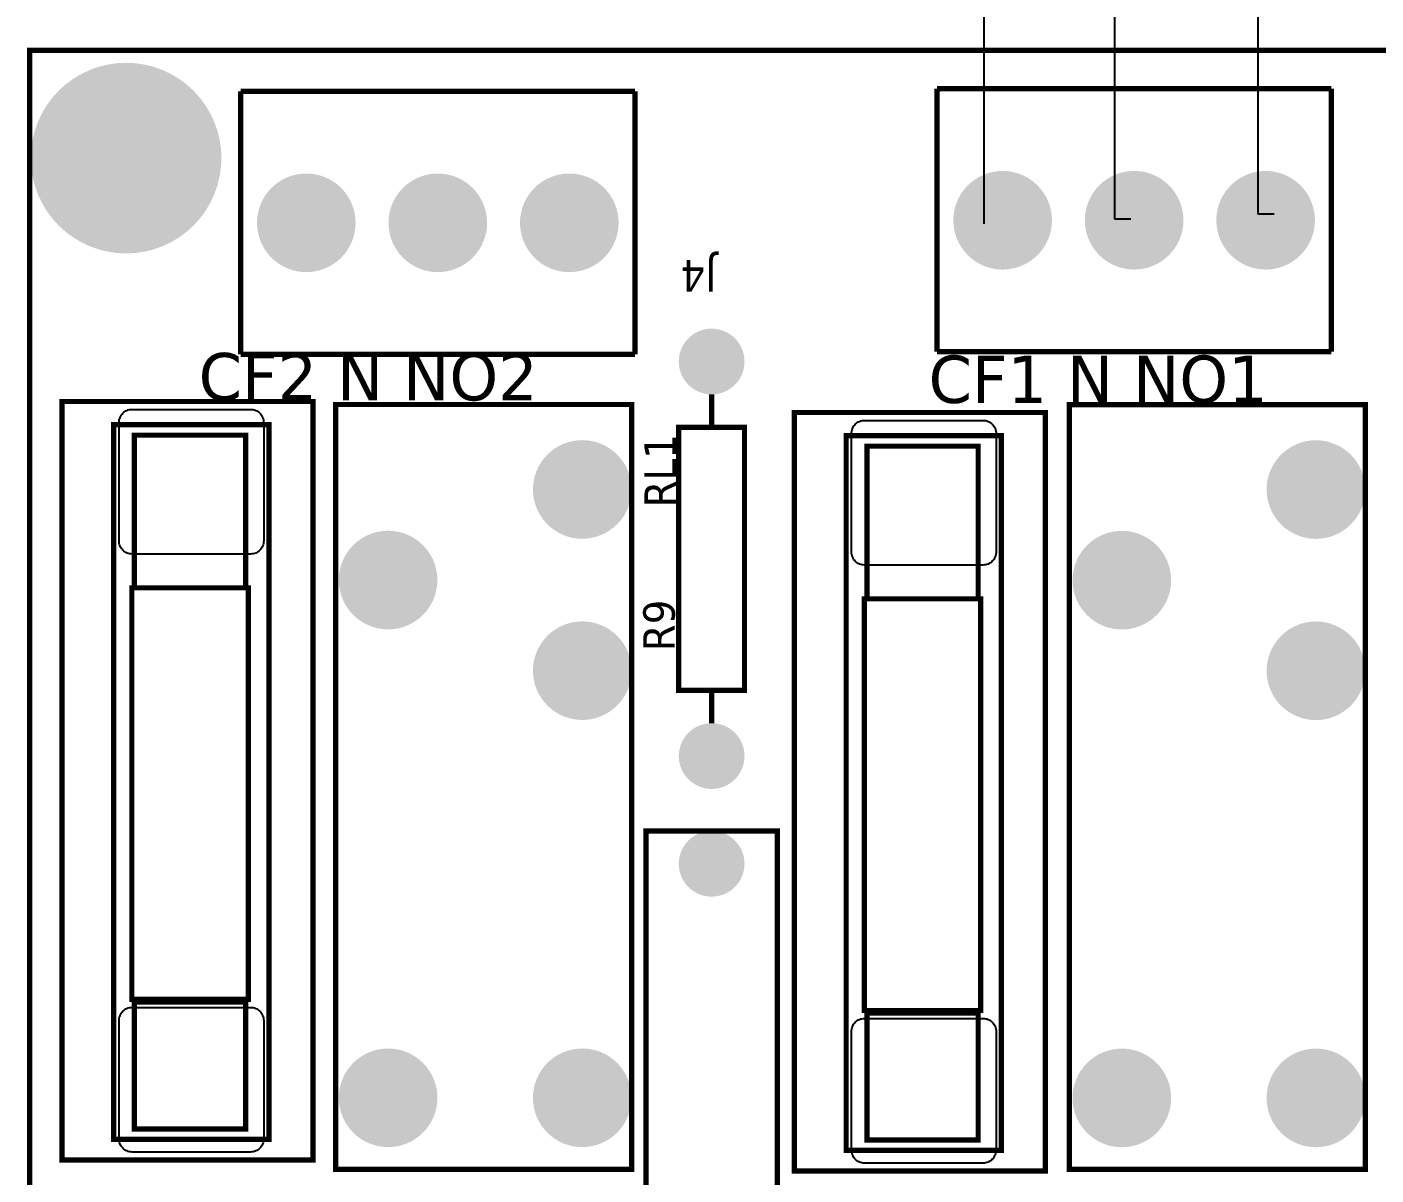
# Model space of a CAD drawing. Header units: millimetres. Extents: x 123.5 to 144.3, y 105.4 to 121.6.
# Drawn here: x 126.159 to 129.237, y 113.421 to 116.04 of the extents above; entities that cross this region are included whole.
import ezdxf

# ---------------------------------------------------------------- set-up
doc = ezdxf.new("R2010")
doc.units = ezdxf.units.MM
doc.layers.add('DESC', color=250, linetype='Continuous')
doc.layers.add('WIRES', color=7, linetype='Continuous')
doc.styles.get("Standard").update_dxf_attribs({"font": 'tahoma.ttf'})

# ---------------------------------------------------------------- blocks, each defined once
blk = doc.blocks.new('EPAD')
at = {"const_width": 0.5}
blk.add_lwpolyline([(-0.25, 0, 1), (0.25, 0, 1)], format="xyb", close=True, dxfattribs=at)
blk = doc.blocks.new('CEGHV2')
at = {"const_width": 0.008}
for points in [[(126.3241, 109.9209), (131.1847, 109.9209), (131.1847, 113.926), (126.3241, 113.926), (126.3241, 109.9209)], [(126.3241, 109.9209), (131.1847, 109.9209), (131.1847, 113.926), (126.3241, 113.926), (126.3241, 109.9209)], [(126.3241, 109.9209), (131.1847, 109.9209), (131.1847, 113.926), (126.3241, 113.926), (126.3241, 109.9209)], [(129.4973, 113.4949), (130.6508, 113.4949), (130.6508, 113.8768), (129.4973, 113.8768), (129.4973, 113.4949)], [(129.4973, 113.4949), (130.6508, 113.4949), (130.6508, 113.8768), (129.4973, 113.8768), (129.4973, 113.4949)], [(129.4973, 113.4949), (130.6508, 113.4949), (130.6508, 113.8768), (129.4973, 113.8768), (129.4973, 113.4949)], [(129.5288, 113.5618), (130.6154, 113.5618), (130.6154, 113.798), (129.5288, 113.798), (129.5288, 113.5618)], [(129.5288, 113.5618), (130.6154, 113.5618), (130.6154, 113.798), (129.5288, 113.798), (129.5288, 113.5618)], [(129.5288, 113.5618), (130.6154, 113.5618), (130.6154, 113.798), (129.5288, 113.798), (129.5288, 113.5618)], [(129.5445, 113.5972), (129.7374, 113.5972), (129.7374, 113.7665), (129.5445, 113.7665), (129.5445, 113.5972)], [(129.5445, 113.5972), (129.7374, 113.5972), (129.7374, 113.7665), (129.5445, 113.7665), (129.5445, 113.5972)], [(129.5445, 113.5972), (129.7374, 113.5972), (129.7374, 113.7665), (129.5445, 113.7665), (129.5445, 113.5972)], [(129.7414, 113.5933), (130.3674, 113.5933), (130.3674, 113.7705), (129.7414, 113.7705), (129.7414, 113.5933)], [(129.7414, 113.5933), (130.3674, 113.5933), (130.3674, 113.7705), (129.7414, 113.7705), (129.7414, 113.5933)], [(129.7414, 113.5933), (130.3674, 113.5933), (130.3674, 113.7705), (129.7414, 113.7705), (129.7414, 113.5933)], [(130.3674, 113.5972), (130.5996, 113.5972), (130.5996, 113.7665), (130.3674, 113.7665), (130.3674, 113.5972)], [(130.3674, 113.5972), (130.5996, 113.5972), (130.5996, 113.7665), (130.3674, 113.7665), (130.3674, 113.5972)], [(130.3674, 113.5972), (130.5996, 113.5972), (130.5996, 113.7665), (130.3674, 113.7665), (130.3674, 113.5972)], [(130.7225, 113.6051), (131.1225, 113.6051)], [(130.7225, 113.6051), (130.7225, 113.0051)], [(130.7225, 113.6051), (131.1225, 113.6051)], [(130.7225, 113.6051), (130.7225, 113.0051)], [(130.7225, 113.6051), (131.1225, 113.6051)], [(130.7225, 113.6051), (130.7225, 113.0051)], [(131.1225, 113.0051), (131.1225, 113.6051)], [(131.1225, 113.0051), (131.1225, 113.6051)], [(131.1225, 113.0051), (131.1225, 113.6051)], [(129.483, 113.0104), (130.6462, 113.0104), (130.6462, 113.4604), (129.483, 113.4604), (129.483, 113.0104)], [(129.483, 113.0104), (130.6462, 113.0104), (130.6462, 113.4604), (129.483, 113.4604), (129.483, 113.0104)], [(129.483, 113.0104), (130.6462, 113.0104), (130.6462, 113.4604), (129.483, 113.4604), (129.483, 113.0104)], [(130.7225, 113.0051), (131.1225, 113.0051)], [(130.7225, 113.0051), (131.1225, 113.0051)], [(130.7225, 113.0051), (131.1225, 113.0051)], [(129.2977, 112.7886), (129.9977, 112.7886), (129.9977, 112.9886), (129.2977, 112.9886), (129.2977, 112.7886)], [(129.2977, 112.7886), (129.9977, 112.7886), (129.9977, 112.9886), (129.2977, 112.9886), (129.2977, 112.7886)], [(129.2977, 112.7886), (129.9977, 112.7886), (129.9977, 112.9886), (129.2977, 112.9886), (129.2977, 112.7886)], [(130.2115, 112.8386), (130.6115, 112.8386), (130.6115, 112.9386), (130.2115, 112.9386), (130.2115, 112.8386)], [(130.2115, 112.8386), (130.6115, 112.8386), (130.6115, 112.9386), (130.2115, 112.9386), (130.2115, 112.8386)], [(130.2115, 112.8386), (130.6115, 112.8386), (130.6115, 112.9386), (130.2115, 112.9386), (130.2115, 112.8386)], [(130.1615, 112.8886), (130.2115, 112.8886)], [(130.1615, 112.8886), (130.2115, 112.8886)], [(130.1615, 112.8886), (130.2115, 112.8886)], [(130.6115, 112.8886), (130.6615, 112.8886)], [(130.6115, 112.8886), (130.6615, 112.8886)], [(130.6115, 112.8886), (130.6615, 112.8886)], [(129.4805, 112.3809), (130.634, 112.3809), (130.634, 112.7628), (129.4805, 112.7628), (129.4805, 112.3809)], [(129.4805, 112.3809), (130.634, 112.3809), (130.634, 112.7628), (129.4805, 112.7628), (129.4805, 112.3809)], [(129.4805, 112.3809), (130.634, 112.3809), (130.634, 112.7628), (129.4805, 112.7628), (129.4805, 112.3809)], [(129.512, 112.4478), (130.5986, 112.4478), (130.5986, 112.684), (129.512, 112.684), (129.512, 112.4478)], [(129.512, 112.4478), (130.5986, 112.4478), (130.5986, 112.684), (129.512, 112.684), (129.512, 112.4478)], [(129.512, 112.4478), (130.5986, 112.4478), (130.5986, 112.684), (129.512, 112.684), (129.512, 112.4478)], [(129.5277, 112.4832), (129.7206, 112.4832), (129.7206, 112.6525), (129.5277, 112.6525), (129.5277, 112.4832)], [(129.5277, 112.4832), (129.7206, 112.4832), (129.7206, 112.6525), (129.5277, 112.6525), (129.5277, 112.4832)], [(129.5277, 112.4832), (129.7206, 112.4832), (129.7206, 112.6525), (129.5277, 112.6525), (129.5277, 112.4832)], [(129.7246, 112.4793), (130.3506, 112.4793), (130.3506, 112.6565), (129.7246, 112.6565), (129.7246, 112.4793)], [(129.7246, 112.4793), (130.3506, 112.4793), (130.3506, 112.6565), (129.7246, 112.6565), (129.7246, 112.4793)], [(129.7246, 112.4793), (130.3506, 112.4793), (130.3506, 112.6565), (129.7246, 112.6565), (129.7246, 112.4793)], [(130.3506, 112.4832), (130.5828, 112.4832), (130.5828, 112.6525), (130.3506, 112.6525), (130.3506, 112.4832)], [(130.3506, 112.4832), (130.5828, 112.4832), (130.5828, 112.6525), (130.3506, 112.6525), (130.3506, 112.4832)], [(130.3506, 112.4832), (130.5828, 112.4832), (130.5828, 112.6525), (130.3506, 112.6525), (130.3506, 112.4832)], [(130.7264, 112.546), (131.1264, 112.546)], [(130.7264, 112.546), (130.7264, 111.946)], [(130.7264, 112.546), (131.1264, 112.546)], [(130.7264, 112.546), (130.7264, 111.946)], [(130.7264, 112.546), (131.1264, 112.546)], [(130.7264, 112.546), (130.7264, 111.946)], [(131.1264, 111.946), (131.1264, 112.546)], [(131.1264, 111.946), (131.1264, 112.546)], [(131.1264, 111.946), (131.1264, 112.546)], [(129.4829, 111.8945), (130.6461, 111.8945), (130.6461, 112.3445), (129.4829, 112.3445), (129.4829, 111.8945)], [(129.4829, 111.8945), (130.6461, 111.8945), (130.6461, 112.3445), (129.4829, 112.3445), (129.4829, 111.8945)], [(129.4829, 111.8945), (130.6461, 111.8945), (130.6461, 112.3445), (129.4829, 112.3445), (129.4829, 111.8945)], [(130.7264, 111.946), (131.1264, 111.946)], [(130.7264, 111.946), (131.1264, 111.946)], [(130.7264, 111.946), (131.1264, 111.946)]]:
    blk.add_lwpolyline(points, dxfattribs=at)
for points in [[(129.7093, 113.5699), (129.5293, 113.5699), (129.5273, 113.57), (129.5252, 113.5703), (129.5233, 113.5708), (129.5215, 113.5715), (129.5197, 113.5723), (129.5181, 113.5733), (129.5165, 113.5744), (129.5151, 113.5757), (129.5138, 113.5771), (129.5127, 113.5786), (129.5117, 113.5803), (129.5109, 113.582), (129.5102, 113.5839), (129.5097, 113.5858), (129.5094, 113.5878), (129.5093, 113.5899), (129.5093, 113.7699), (129.5094, 113.772), (129.5097, 113.774), (129.5102, 113.7759), (129.5109, 113.7778), (129.5117, 113.7795), (129.5127, 113.7812), (129.5138, 113.7827), (129.5151, 113.7841), (129.5165, 113.7854), (129.5181, 113.7865), (129.5197, 113.7875), (129.5215, 113.7884), (129.5233, 113.789), (129.5252, 113.7895), (129.5273, 113.7898), (129.5293, 113.7899), (129.7093, 113.7899), (129.7114, 113.7898), (129.7134, 113.7895), (129.7154, 113.789), (129.7172, 113.7884), (129.719, 113.7875), (129.7206, 113.7865), (129.7221, 113.7854), (129.7235, 113.7841), (129.7248, 113.7827), (129.726, 113.7812), (129.727, 113.7795), (129.7278, 113.7778), (129.7284, 113.7759), (129.7289, 113.774), (129.7292, 113.772), (129.7293, 113.7699), (129.7293, 113.5899), (129.7292, 113.5878), (129.7289, 113.5858), (129.7284, 113.5839), (129.7278, 113.582), (129.727, 113.5803), (129.726, 113.5786), (129.7248, 113.5771), (129.7235, 113.5757), (129.7221, 113.5744), (129.7206, 113.5733), (129.719, 113.5723), (129.7172, 113.5715), (129.7154, 113.5708), (129.7134, 113.5703), (129.7114, 113.57), (129.7093, 113.5699)], [(130.6188, 113.5699), (130.4388, 113.5699), (130.4367, 113.57), (130.4347, 113.5703), (130.4328, 113.5708), (130.4309, 113.5715), (130.4292, 113.5723), (130.4275, 113.5733), (130.426, 113.5744), (130.4246, 113.5757), (130.4233, 113.5771), (130.4221, 113.5786), (130.4212, 113.5803), (130.4203, 113.582), (130.4197, 113.5839), (130.4192, 113.5858), (130.4189, 113.5878), (130.4188, 113.5899), (130.4188, 113.7699), (130.4189, 113.772), (130.4192, 113.774), (130.4197, 113.7759), (130.4203, 113.7778), (130.4212, 113.7795), (130.4221, 113.7812), (130.4233, 113.7827), (130.4246, 113.7841), (130.426, 113.7854), (130.4275, 113.7865), (130.4292, 113.7875), (130.4309, 113.7884), (130.4328, 113.789), (130.4347, 113.7895), (130.4367, 113.7898), (130.4388, 113.7899), (130.6188, 113.7899), (130.6209, 113.7898), (130.6229, 113.7895), (130.6248, 113.789), (130.6266, 113.7884), (130.6284, 113.7875), (130.63, 113.7865), (130.6316, 113.7854), (130.633, 113.7841), (130.6343, 113.7827), (130.6354, 113.7812), (130.6364, 113.7795), (130.6372, 113.7778), (130.6379, 113.7759), (130.6384, 113.774), (130.6387, 113.772), (130.6388, 113.7699), (130.6388, 113.5899), (130.6387, 113.5878), (130.6384, 113.5858), (130.6379, 113.5839), (130.6372, 113.582), (130.6364, 113.5803), (130.6354, 113.5786), (130.6343, 113.5771), (130.633, 113.5757), (130.6316, 113.5744), (130.63, 113.5733), (130.6284, 113.5723), (130.6266, 113.5715), (130.6248, 113.5708), (130.6229, 113.5703), (130.6209, 113.57), (130.6188, 113.5699)], [(129.6925, 112.4559), (129.5125, 112.4559), (129.5105, 112.456), (129.5084, 112.4563), (129.5065, 112.4568), (129.5047, 112.4575), (129.5029, 112.4583), (129.5013, 112.4593), (129.4997, 112.4604), (129.4983, 112.4617), (129.497, 112.4631), (129.4959, 112.4647), (129.4949, 112.4663), (129.4941, 112.4681), (129.4934, 112.4699), (129.4929, 112.4718), (129.4926, 112.4738), (129.4925, 112.4759), (129.4925, 112.6559), (129.4926, 112.658), (129.4929, 112.66), (129.4934, 112.6619), (129.4941, 112.6638), (129.4949, 112.6655), (129.4959, 112.6672), (129.497, 112.6687), (129.4983, 112.6701), (129.4997, 112.6714), (129.5013, 112.6726), (129.5029, 112.6736), (129.5047, 112.6744), (129.5065, 112.675), (129.5084, 112.6755), (129.5105, 112.6758), (129.5125, 112.6759), (129.6925, 112.6759), (129.6946, 112.6758), (129.6966, 112.6755), (129.6986, 112.675), (129.7004, 112.6744), (129.7022, 112.6736), (129.7038, 112.6726), (129.7053, 112.6714), (129.7068, 112.6701), (129.708, 112.6687), (129.7092, 112.6672), (129.7102, 112.6655), (129.711, 112.6638), (129.7117, 112.6619), (129.7121, 112.66), (129.7124, 112.658), (129.7125, 112.6559), (129.7125, 112.4759), (129.7124, 112.4738), (129.7121, 112.4718), (129.7117, 112.4699), (129.711, 112.4681), (129.7102, 112.4663), (129.7092, 112.4647), (129.708, 112.4631), (129.7068, 112.4617), (129.7053, 112.4604), (129.7038, 112.4593), (129.7022, 112.4583), (129.7004, 112.4575), (129.6986, 112.4568), (129.6966, 112.4563), (129.6946, 112.456), (129.6925, 112.4559)], [(130.602, 112.4559), (130.422, 112.4559), (130.4199, 112.456), (130.4179, 112.4563), (130.416, 112.4568), (130.4141, 112.4575), (130.4124, 112.4583), (130.4107, 112.4593), (130.4092, 112.4604), (130.4078, 112.4617), (130.4065, 112.4631), (130.4053, 112.4647), (130.4044, 112.4663), (130.4035, 112.4681), (130.4029, 112.4699), (130.4024, 112.4718), (130.4021, 112.4738), (130.402, 112.4759), (130.402, 112.6559), (130.4021, 112.658), (130.4024, 112.66), (130.4029, 112.6619), (130.4035, 112.6638), (130.4044, 112.6655), (130.4053, 112.6672), (130.4065, 112.6687), (130.4078, 112.6701), (130.4092, 112.6714), (130.4107, 112.6726), (130.4124, 112.6736), (130.4141, 112.6744), (130.416, 112.675), (130.4179, 112.6755), (130.4199, 112.6758), (130.422, 112.6759), (130.602, 112.6759), (130.6041, 112.6758), (130.6061, 112.6755), (130.608, 112.675), (130.6099, 112.6744), (130.6116, 112.6736), (130.6133, 112.6726), (130.6148, 112.6714), (130.6162, 112.6701), (130.6175, 112.6687), (130.6186, 112.6672), (130.6196, 112.6655), (130.6204, 112.6638), (130.6211, 112.6619), (130.6216, 112.66), (130.6219, 112.658), (130.622, 112.6559), (130.622, 112.4759), (130.6219, 112.4738), (130.6216, 112.4718), (130.6211, 112.4699), (130.6204, 112.4681), (130.6196, 112.4663), (130.6186, 112.4647), (130.6175, 112.4631), (130.6162, 112.4617), (130.6148, 112.4604), (130.6133, 112.4593), (130.6116, 112.4583), (130.6099, 112.4575), (130.608, 112.4568), (130.6061, 112.4563), (130.6041, 112.456), (130.602, 112.4559)]]:
    blk.add_lwpolyline(points, close=True)
for p, xscale, yscale in [((131.0209, 113.7792), 0.29, 0.29), ((130.9225, 113.5051), 0.15, 0.15), ((129.5918, 113.3807), 0.15, 0.15), ((130.3792, 113.3807), 0.15, 0.15), ((130.9225, 113.3051), 0.15, 0.15), ((129.5918, 113.0854), 0.15, 0.15), ((130.2414, 113.0854), 0.15, 0.15), ((130.517, 113.0854), 0.15, 0.15), ((130.9225, 113.1051), 0.15, 0.15), ((129.9477, 112.8886), 0.1, 0.1), ((130.1115, 112.8886), 0.1, 0.1), ((130.7115, 112.8886), 0.1, 0.1), ((130.9264, 112.446), 0.15, 0.15), ((129.5916, 112.2647), 0.15, 0.15), ((130.379, 112.2647), 0.15, 0.15), ((130.9264, 112.246), 0.15, 0.15), ((130.9264, 112.046), 0.15, 0.15), ((129.5916, 111.9695), 0.15, 0.15), ((130.2412, 111.9695), 0.15, 0.15), ((130.5168, 111.9695), 0.15, 0.15)]:
    blk.add_blockref('EPAD', p, dxfattribs=dict(xscale=xscale, yscale=yscale))
for s, height, rotation, width, p in [('CF2 N NO2', 0.072, 270, 1.111111, (130.6525, 113.6689)), ('CF2 N NO2', 0.072, 270, 1.111111, (130.6525, 113.6689)), ('CF2 N NO2', 0.072, 270, 1.111111, (130.6525, 113.6689)), ('J4', 0.048, 90, 1.041667, (130.866, 112.8811)), ('J4', 0.048, 90, 1.041667, (130.866, 112.8811)), ('J4', 0.048, 90, 1.041667, (130.866, 112.8811)), ('CF1 N NO1', 0.072, 270, 1.111111, (130.6486, 112.5587)), ('CF1 N NO1', 0.072, 270, 1.111111, (130.6486, 112.5587)), ('CF1 N NO1', 0.072, 270, 1.111111, (130.6486, 112.5587))]:
    blk.add_text(s, height=height, rotation=rotation, dxfattribs=dict(width=width)).set_placement(p)
at = {"width": 1.041667}
for s, p in [('R9', (130.2709, 112.9446)), ('R9', (130.2709, 112.9446)), ('R9', (130.2709, 112.9446)), ('RL1', (130.4896, 112.9429)), ('RL1', (130.4896, 112.9429)), ('RL1', (130.4896, 112.9429))]:
    blk.add_text(s, height=0.048, dxfattribs=at).set_placement(p)

msp = doc.modelspace()

# ---------------------------------------------------------------- linework, layer by layer
at = {"layer": 'WIRES'}
for p, q in [((128.6403, 118.1987), (128.6403, 115.6019)), ((128.3428, 115.5903), (128.3428, 116.4852)), ((128.9675, 116.4352), (128.9675, 115.6132)), ((128.6403, 115.6019), (128.6774, 115.6019)), ((128.9675, 115.6132), (129.0048, 115.6132))]:
    msp.add_line(p, q, dxfattribs=at)

# ---------------------------------------------------------------- block references
at = {"layer": 'DESC', "xscale": 1.5, "yscale": 1.5, "zscale": 1.5, "rotation": 90}
msp.add_blockref('CEGHV2', (297.054, -80.7908), dxfattribs=at)

doc.saveas('drawing.dxf')
